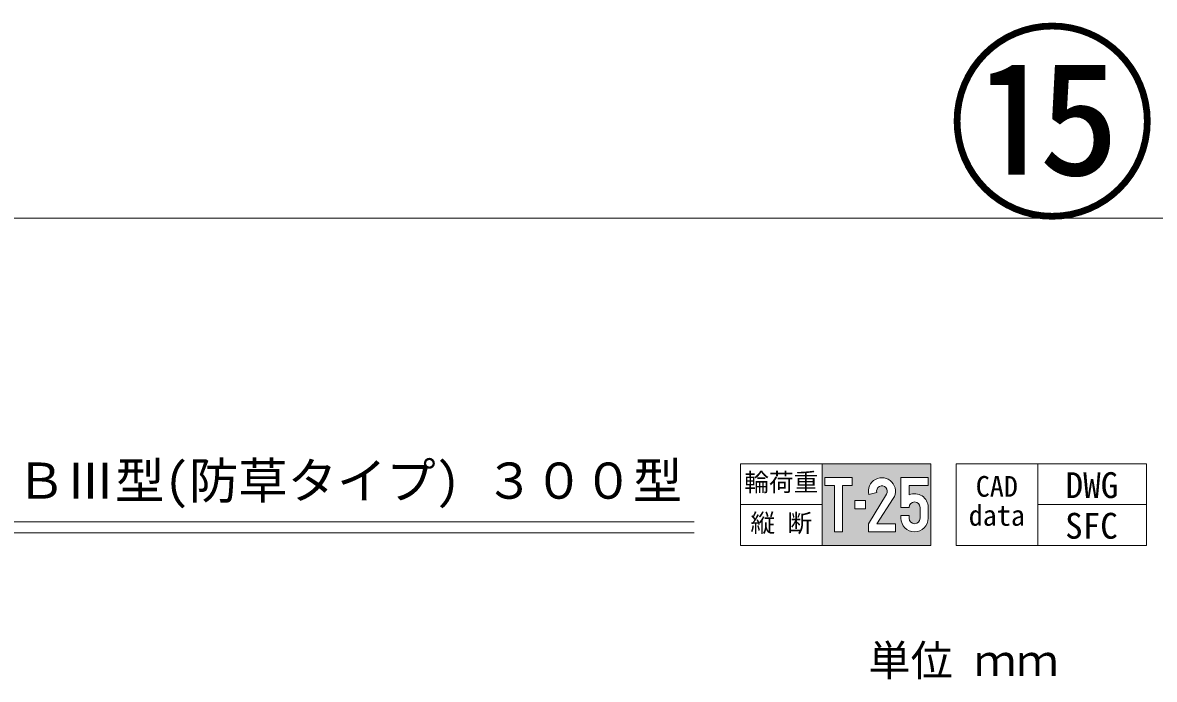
# Model space of a CAD drawing. Units: millimetres at full size; details may follow other scales. Extents: x 5964 to 125098, y -10801 to 28073.
# Drawn here: x 98092 to 100172, y 4297 to 5504 of the extents above; entities that cross this region are included whole.
import ezdxf
from ezdxf.enums import TextEntityAlignment as Align

# ---------------------------------------------------------------- set-up
doc = ezdxf.new("R2010")
doc.units = ezdxf.units.MM
doc.header["$LTSCALE"] = 19
for name, color, linetype, lineweight in [('0_2', 7, 'Continuous', 20), ('図枠', 7, 'Continuous', 5), ('枠', 5, 'Continuous', 5), ('補助線', 8, 'Continuous', 13)]:
    doc.layers.add(name, color=color, linetype=linetype, lineweight=lineweight)
doc.styles.add('ＭＳ ゴシック', font='')
doc.styles.get('ＭＳ ゴシック').set_extended_font_data('MS Gothic')

msp = doc.modelspace()

# ---------------------------------------------------------------- hatches: boundary and pattern name
at = {"layer": '図枠'}
h = msp.add_hatch(color=256, dxfattribs=at)
h.paths.add_polyline_path([(99761.49, 4543.2), (99761.49, 4693.2), (99561.49, 4693.2), (99561.49, 4543.2)])
h.paths.add_polyline_path([(99598.99, 4568.2), (99583.99, 4568.2), (99583.99, 4653.2), (99566.49, 4653.2), (99566.49, 4668.2), (99616.49, 4668.2), (99616.49, 4653.2), (99598.99, 4653.2)], flags=16)
h.paths.add_polyline_path([(99646.49, 4583.2), (99679.83, 4637.68, 0.53298), (99673.01, 4652.55, 0.53298), (99661.83, 4640.61), (99647.34, 4636.73, -0.5398), (99675.42, 4667.35, -0.5398), (99692.34, 4629.41), (99661.79, 4583.2), (99696.49, 4583.2), (99696.49, 4568.2), (99646.49, 4568.2)], flags=16)
h.paths.add_polyline_path([(99621.49, 4610.7), (99621.49, 4625.7), (99641.49, 4625.7), (99641.49, 4610.7)], flags=16)
h.paths.add_polyline_path([(99706.49, 4593.2), (99706.49, 4598.2), (99721.49, 4598.2), (99721.49, 4593.2, 1), (99741.49, 4593.2), (99741.49, 4613.2, 0.41421), (99731.49, 4623.2, 0.41421), (99721.49, 4613.2), (99706.49, 4613.2), (99706.49, 4668.2), (99756.49, 4668.2), (99756.49, 4653.2), (99721.49, 4653.2), (99721.49, 4636.11, -0.54057), (99756.49, 4613.2), (99756.49, 4593.2, -0.41421), (99731.49, 4568.2, -0.41421)], flags=16)

# ---------------------------------------------------------------- linework, layer by layer
at = {"layer": '0_2'}
for p, q in [((96355.77, 4586.31), (99326.4, 4586.31)), ((96355.77, 4566.31), (99326.4, 4566.31))]:
    msp.add_line(p, q, dxfattribs=at)
at = {"layer": '図枠', "lineweight": 13}
for p, q in [((99411.49, 4693.2), (99411.49, 4543.2)), ((99411.49, 4693.2), (99761.49, 4693.2)), ((99561.49, 4693.2), (99561.49, 4543.2)), ((99761.49, 4693.2), (99761.49, 4543.2)), ((99807.72, 4693.2), (99807.72, 4543.2)), ((99807.72, 4693.2), (100157.72, 4693.2)), ((99957.72, 4693.2), (99957.72, 4543.2)), ((100157.72, 4693.2), (100157.72, 4543.2)), ((99411.49, 4618.2), (99561.49, 4618.2)), ((99957.72, 4618.2), (100157.72, 4618.2)), ((99411.49, 4543.2), (99761.49, 4543.2)), ((99807.72, 4543.2), (100157.72, 4543.2))]:
    msp.add_line(p, q, dxfattribs=at)
at = {"layer": '図枠'}
for p, q in [((99647.34, 4636.73), (99661.83, 4640.61)), ((99721.49, 4598.2), (99721.49, 4593.2)), ((99741.49, 4593.2), (99741.49, 4613.2)), ((99756.49, 4613.2), (99756.49, 4593.2))]:
    msp.add_line(p, q, dxfattribs=at)
for points in [[(99583.99, 4568.2), (99583.99, 4653.2), (99566.49, 4653.2), (99566.49, 4668.2), (99616.49, 4668.2), (99616.49, 4653.2), (99598.99, 4653.2), (99598.99, 4568.2)], [(99621.49, 4625.7), (99641.49, 4625.7), (99641.49, 4610.7), (99621.49, 4610.7)]]:
    msp.add_lwpolyline(points, close=True, dxfattribs=at)
for points in [[(99721.49, 4613.2), (99706.49, 4613.2), (99706.49, 4668.2), (99756.49, 4668.2), (99756.49, 4653.2), (99721.49, 4653.2), (99721.49, 4636.11)], [(99679.83, 4637.68), (99646.49, 4583.2), (99646.49, 4568.2), (99696.49, 4568.2), (99696.49, 4583.2), (99661.79, 4583.2), (99692.34, 4629.41)], [(99706.49, 4593.2), (99706.49, 4598.2), (99721.49, 4598.2)]]:
    msp.add_lwpolyline(points, dxfattribs=at)
for centre, radius, start, end in [((99671.43, 4642.82), 24.85, 327.32155, 194.20268), ((99671.43, 4642.82), 9.85, 328.53575, 192.98848), ((99731.49, 4613.2), 25, 0, 113.57818), ((99731.49, 4613.2), 10, 0, 180), ((99731.49, 4593.2), 25, 180, 0), ((99731.49, 4593.2), 10, 180, 0)]:
    msp.add_arc(centre, radius, start, end, dxfattribs=at)
at = {"layer": '枠', "lineweight": 20}
msp.add_line((95984.38, 5144.45), (103984.38, 5144.45), dxfattribs=at)

# ---------------------------------------------------------------- texts
at = {"layer": '0_2', "style": 'ＭＳ ゴシック'}
msp.add_text('ＩＢＣ排水側溝  深型集水桝セミフラットＢⅢ型(防草タイプ) ３００型', height=66.46, dxfattribs=at).set_placement((97831.56, 4662.27), align=Align.MIDDLE_CENTER)
msp.add_text('単位 ｍｍ', height=56.96, dxfattribs=at).set_placement((99646.55, 4286.32), align=Align.BOTTOM_LEFT)
at = {"layer": '図枠', "style": 'ＭＳ ゴシック'}
for s, p in [('輪荷重', (99486.49, 4659.41)), ('縦 断', (99486.49, 4584.41))]:
    msp.add_text(s, height=33.23, dxfattribs=at).set_placement(p, align=Align.MIDDLE_CENTER)
for s, p in [('CAD', (99843.87, 4670.76)), ('data', (99830.92, 4617.43))]:
    msp.add_text(s, height=37.98, dxfattribs=at).set_placement(p, align=Align.TOP_LEFT)
for s, p in [('DWG', (100008.99, 4616.05)), ('SFC', (100008.13, 4541.34))]:
    msp.add_text(s, height=47.47, dxfattribs=at).set_placement(p, align=Align.BOTTOM_LEFT)
at = {"layer": '補助線', "color": 1, "style": 'ＭＳ ゴシック'}
msp.add_text('⑮', height=284.8, dxfattribs=at).set_placement((99984.38, 5089.83), align=Align.BOTTOM_CENTER)

doc.saveas('drawing.dxf')
